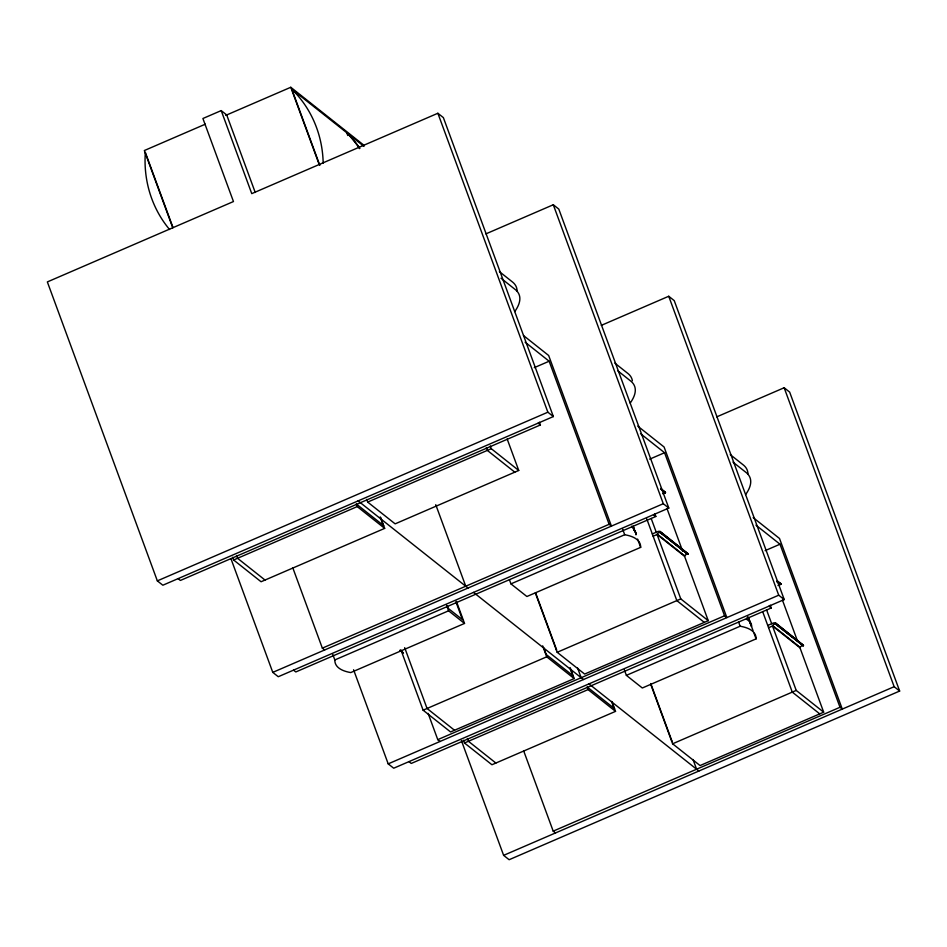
<?xml version="1.0" encoding="UTF-8"?>
<svg xmlns="http://www.w3.org/2000/svg" width="947" height="947" viewBox="0 0 947 947"><rect width="100%" height="100%" fill="white"/><g stroke="black" fill="none" stroke-linecap="round" stroke-linejoin="round"><path stroke-width="1.42" d="M652.305 533.942L657.703 531.61A3.634 3.409 -51.6 0 1 660.166 531.48L660 532.522A2.746 2.581 -51.6 0 0 657.632 533.54L657.088 534.51L680.786 598.906L708.249 620.676L584.642 674.063L557.179 652.294L535.315 592.893M708.249 620.676L684.551 556.28L685.095 555.309A2.746 2.581 -51.6 0 1 687.463 554.291L687.629 553.249A3.634 3.409 -51.6 0 0 686.149 553.119M767.733 625.434L773.131 623.114A3.634 3.409 -51.6 0 1 775.593 622.984L775.569 624.037A2.746 2.581 -51.6 0 0 773.06 625.032L772.515 626.014L796.214 690.41L823.677 712.18L700.07 765.555L672.607 743.786L650.755 684.385M823.677 712.18L799.978 647.784L800.523 646.801A2.746 2.581 -51.6 0 1 802.89 645.783L803.056 644.753A3.634 3.409 -51.6 0 0 802.571 644.635M663.646 491.967A3.824 3.587 -51.6 0 1 665.102 492.038L664.924 493.008A2.959 2.77 -51.6 0 0 662.793 493.801M777.984 585.53A2.959 2.77 -51.6 0 1 780.352 584.512L780.6 583.565A3.824 3.587 -51.6 0 0 778.825 583.506M780.659 584.465L777.144 581.778M221.207 110.598L202.907 118.505L233.459 201.545L47.35 281.922L157.344 580.866L162.837 585.222L553.356 416.562L443.374 117.617L437.869 113.261L251.76 193.638L221.207 110.598L226.712 114.954L255.228 192.454M205.345 124.175L144.335 150.537L172.792 227.896M225.694 115.392L290.776 87.278L363.684 145.069M485.87 233.885L553.297 204.753L558.801 209.109L668.795 508.066L278.264 676.726L272.772 672.37L231.021 558.872M601.298 325.377L668.736 296.257L674.228 300.613L784.223 599.558L393.703 768.218L388.199 763.862L353.574 669.754M534.262 367.649L549.142 361.233L609.134 524.295L611.431 526.106L548.656 355.492L523.466 335.522M157.344 580.866L547.863 412.205L553.356 416.562M539.376 422.208L540.394 424.966L180.38 580.452L178.095 578.641M233.613 559.985L357.22 506.598L384.683 528.367L261.076 581.754L233.613 559.985L232.607 557.25M367.673 502.088L491.28 448.7L518.743 470.47L395.136 523.857L367.673 502.088L366.69 499.4L367.152 499.767M716.737 416.869L784.163 387.749L789.656 392.105L899.65 691.05L509.131 859.722L503.626 855.354L461.367 740.483M649.689 459.153L664.569 452.725L724.562 615.787L726.858 617.598L664.084 446.996L637.745 426.114M292.86 567.999L322.347 648.15L609.134 524.295M272.772 672.37L663.291 503.709L668.795 508.066M654.803 513.7L655.821 516.47L295.807 671.956L293.523 670.133M634.147 530.225L634.336 528.213L633.058 526.153M334.824 659.941L448.582 610.803L464.527 623.434L350.757 672.571A99.553 29.937 -20.2 0 1 334.824 659.941L332.788 654.413M510.942 583.873L624.712 534.735A99.553 29.937 -20.2 0 1 640.657 547.366L526.887 596.503L510.942 583.873L509.427 579.73M635.816 534.747L636.005 532.747L631.696 526.141M653.146 536.215L657.088 534.51L684.551 556.28M765.117 550.645L779.997 544.217L840.001 707.279L842.285 709.102L779.511 538.488L753.173 517.607M423.108 710.191L546.715 656.816L574.178 678.573L450.571 731.96L423.108 710.191L400.936 649.914M557.179 652.294L680.786 598.906M428.115 713.387L437.774 739.643L724.562 615.787M388.199 763.862L778.718 595.201L784.223 599.558M770.242 605.192L771.26 607.962L411.247 763.448L408.95 761.637M464.468 742.981L588.075 689.594L615.538 711.363L491.931 764.75L464.468 742.981L463.462 740.234M746.402 619.208L750.06 621.504L747.846 616.615M626.381 675.365L740.14 626.227A99.553 29.937 -20.2 0 1 756.085 638.87L642.315 687.996L626.381 675.365L624.345 669.849M751.243 626.251L751.433 624.239L747.124 617.645M768.573 627.719L772.515 626.014L799.978 647.784M672.607 743.786L796.214 690.41M523.715 750.995L553.202 831.146L840.001 707.279M503.626 855.354L894.157 686.693L899.65 691.05M665.054 493.032L662.77 491.209M780.482 584.524L777.049 581.801M775.427 624.014L803.127 645.783M775.593 622.984L803.506 645.321M660.225 531.504L688.067 553.758M319.837 165.394L291.794 89.16L345.844 132A115.274 108.124 -51.6 0 1 359.588 148.632M347.774 135.504L346.756 132.722L364.003 146.394M499.377 271.6L511.972 281.59A117.617 35.37 -20.2 0 1 517.086 291.12M614.816 363.103L627.411 373.082A117.617 35.37 -20.2 0 1 632.371 380.765M730.244 454.596L742.839 464.586A117.617 35.37 -20.2 0 1 747.941 474.116M501.01 278.24L514.754 289.143A117.617 35.37 -20.2 0 1 514.766 311.563M617.586 370.644L630.181 380.635A117.617 35.37 -20.2 0 1 630.205 403.067M733.014 462.148L745.62 472.127A117.617 35.37 -20.2 0 1 745.632 494.559M525.1 342.163L549.142 361.233M640.527 433.667L664.569 452.725M755.955 525.159L779.997 544.217M660.592 488.439L665.457 492.322M777.167 580.842L780.896 583.814M660.911 488.747L665.54 492.629M777.487 581.15L780.967 584.121M660.923 489.078L665.445 492.783M777.499 581.482L780.873 584.287L777.309 581.695M661.882 490.191L665.386 492.854M662.853 491.185L665.232 492.961M538.109 423.155L540.394 424.966M653.537 514.647L655.821 516.47M768.964 606.151L771.26 607.962M660.627 532.131L688.043 553.983L660.473 532.368M776.043 623.552L803.47 645.475M775.901 623.86L803.423 645.558M660.319 532.474L687.853 554.196M775.747 623.966L803.293 645.688M660.142 532.534L687.688 554.279M657.265 534.108L684.728 555.877M772.693 625.612L800.156 647.381M514.801 472.174L487.338 450.405L486.32 447.635M704.296 622.38L676.833 600.611L646.754 518.838M819.735 713.872L792.272 692.103L762.69 611.703M556.185 649.606L556.658 649.973L535.848 593.426M671.624 741.11L672.086 741.477L650.767 683.545M358.096 500.892L468.031 588.04M473.524 592.396L583.459 679.532M588.963 683.888L698.898 771.024M356.699 504.289L383.701 525.692M545.732 654.128L573.195 675.898M614.556 708.676L587.093 686.906L588.075 689.594M400.273 650.376L403.197 652.732M399.871 650.269L403.434 653.075M265.018 580.049L237.555 558.28L236.537 555.522M454.524 730.255L427.061 708.486L404.677 647.653M495.885 763.045L468.422 741.276L467.404 738.506M322.347 648.15L324.632 649.962M437.774 739.643L440.071 741.465M553.202 831.146L555.498 832.958M784.163 387.749L894.157 686.693M782.471 600.185L797.125 640.006M668.736 296.257L778.718 595.201M766.632 609.998L771.687 623.73M750.06 621.504L751.729 626.038M748.461 618.166L753.031 630.584M754.049 633.342L756.085 638.87M749.574 621.717L750.415 623.978M738.624 622.096L740.14 626.227M667.043 508.693L682.704 551.261M553.297 204.753L663.291 503.709M651.205 518.506L656.247 532.238M634.632 530.012L636.301 534.546M633.034 526.662L635.07 532.19M637.603 539.092L640.657 547.366M622.676 529.219L624.712 534.735M693.038 759.541L696.601 769.213M437.869 113.261L547.863 412.205M612.022 701.786L615.538 711.363M611.549 701.419L614.094 708.309M507.154 438.958L518.743 470.47M577.611 668.037L581.174 677.721M490.274 445.966L491.28 448.7M570.153 667.623L574.178 678.573M570.189 668.629L572.734 675.531M543.661 647.594L546.194 654.495M542.678 645.83L546.715 656.816M290.776 87.278L319.246 164.648M435.75 504.692L465.746 586.217M456.395 601.357L464.527 623.434M455.921 601.83L462.503 619.693L448.393 608.507L447.375 605.76M446.558 605.287L448.582 610.803M380.647 517.417L384.683 528.367M380.185 517.038L383.227 525.325M356.226 503.922L357.22 506.598M172.887 227.256L145.341 152.408A115.274 108.124 -51.6 0 0 169.56 229.505M346.756 132.722A115.274 108.124 -51.6 0 1 359.789 148.3M291.794 89.16A115.274 108.124 -51.6 0 1 323.176 163.156"/></g></svg>
